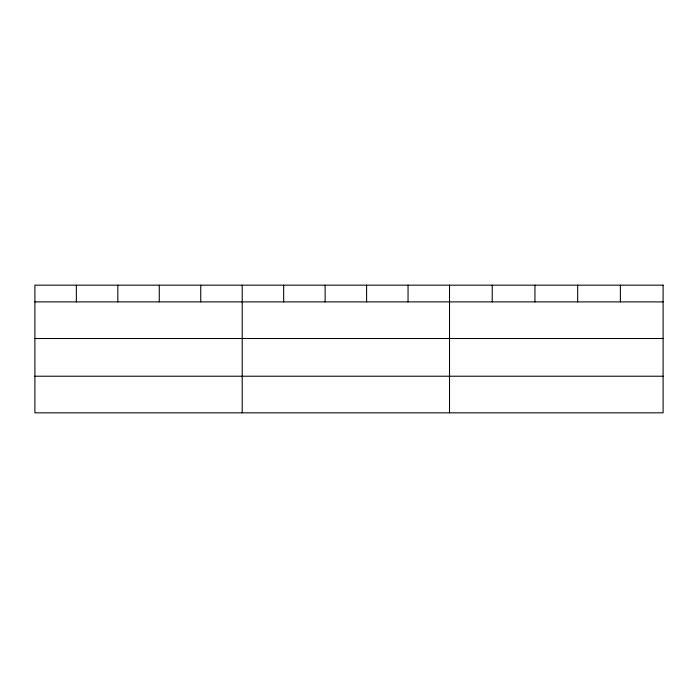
<?xml version="1.0" encoding="UTF-8"?>
<svg xmlns="http://www.w3.org/2000/svg" width="698" height="698" viewBox="0 0 698 698"><rect width="100%" height="100%" fill="white"/><g stroke="black" fill="none" stroke-linecap="round" stroke-linejoin="round"><path stroke-width="1.05" d="M34.9 301.894L663.1 301.894M34.9 338.504L663.1 338.504M34.9 376.222L663.1 376.222M620.382 285.168L620.382 301.894M577.665 285.168L577.665 301.894M534.947 285.168L534.947 301.894M492.23 285.168L492.23 301.894M449.512 285.168L449.512 412.832M408.051 285.168L408.051 301.894M366.59 285.168L366.59 301.894M325.128 285.168L325.128 301.894M283.667 285.168L283.667 301.894M242.206 285.168L242.206 412.832M200.745 285.168L200.745 301.894M159.284 285.168L159.284 301.894M117.822 285.168L117.822 301.894M76.361 285.168L76.361 301.894M663.1 285.168L34.9 285.168L34.9 412.832L663.1 412.832L663.1 285.168"/></g></svg>
